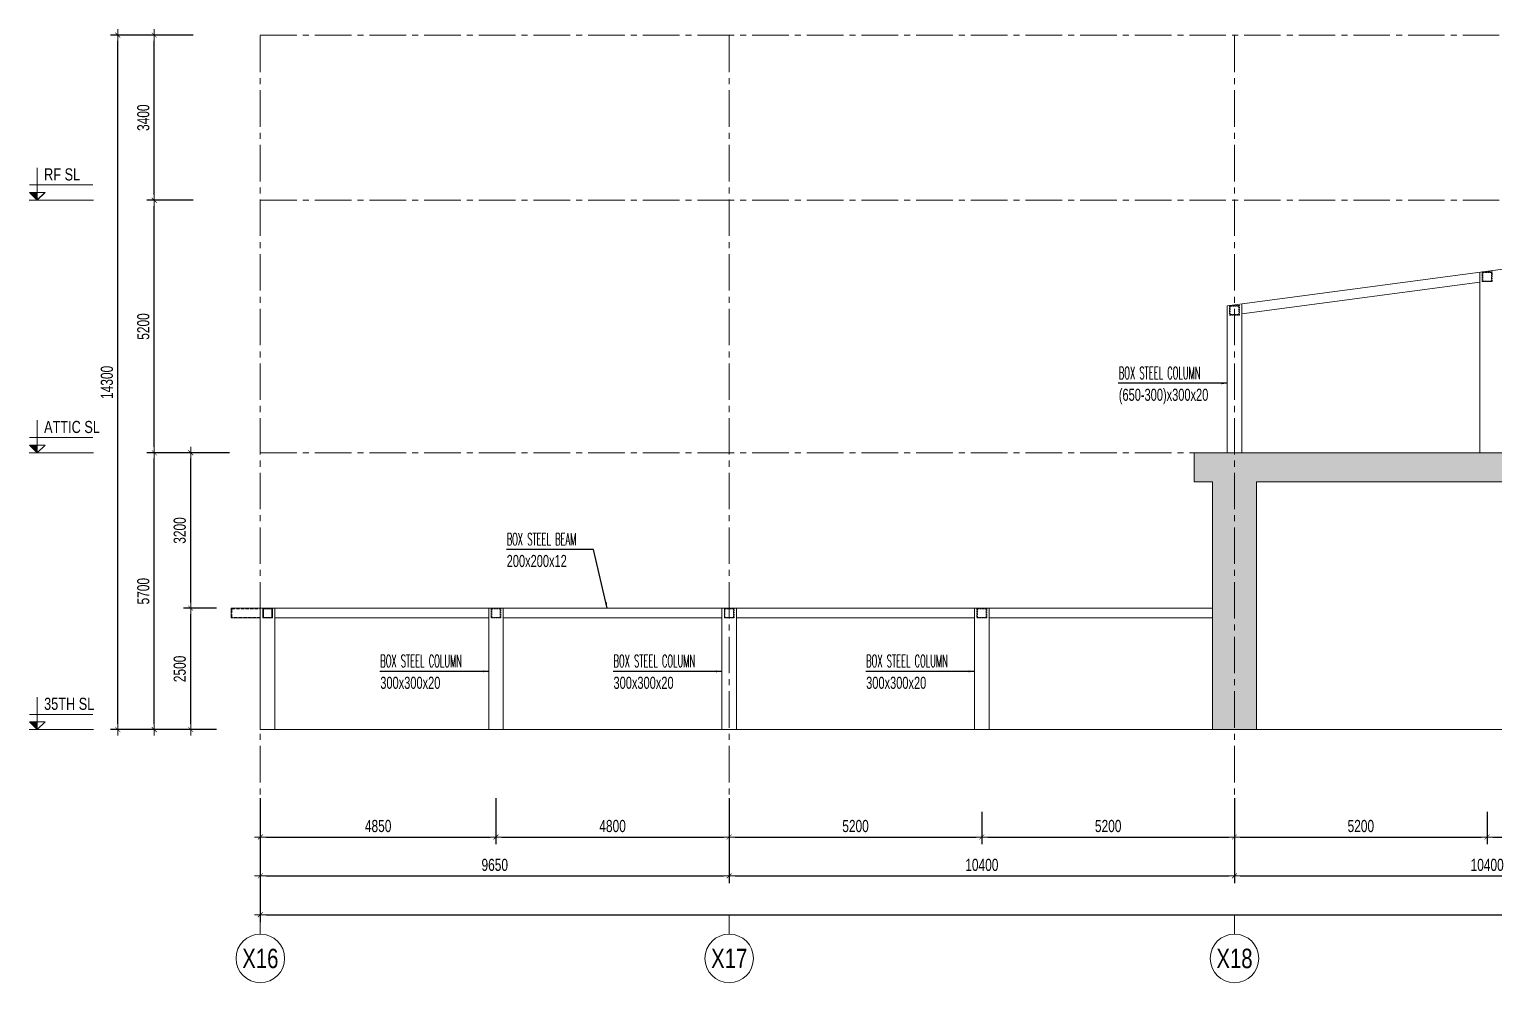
# Model space of a CAD drawing. Header units: millimetres. Extents: x 239606 to 395013, y -27979 to 24335.
# Drawn here: x 240574 to 270714, y -25423 to -5792 of the extents above; entities that cross this region are included whole.
import ezdxf
from ezdxf.enums import TextEntityAlignment as Align

# ---------------------------------------------------------------- set-up
doc = ezdxf.new("R2010")
doc.units = ezdxf.units.MM
doc.linetypes.add('CENTER2', pattern=[1.125, 0.75, -0.125, 0.125, -0.125])
doc.linetypes.add('HIDDEN2', pattern=[4.762499999999999, 3.175, -1.5875])
doc.layers.get('Defpoints').update_dxf_attribs({"color": 151, "lineweight": 9})
for name, color, linetype, lineweight in [('NDC_S_ANNO', 7, 'Continuous', 20), ('NDC_S_AXIS', 5, 'CENTER2', 13), ('NDC_S_CONTINUOUS', 3, 'Continuous', 20), ('NDC_S_DIM', 1, 'Continuous', 15), ('NDC_S_ENG TEXT', 2, 'Continuous', 20), ('NDC_S_HATCH MATERIAL', 8, 'Continuous', 13), ('NDC_S_HIDDEN', 8, 'HIDDEN2', 13), ('NDC_S_SLAB', 2, 'Continuous', 20), ('NDC_S_SYMBOL', 1, 'Continuous', 15), ('NDC_S_TEXT SYMBOL', 7, 'Continuous', 20), ('NDC_S_VN TEXT', 7, 'Continuous', 20)]:
    doc.layers.add(name, color=color, linetype=linetype, lineweight=lineweight)
doc.styles.add('NDC_ANNO', font='', dxfattribs={"width": 0.8})
doc.styles.add('NDC_DIM', font='', dxfattribs={"width": 0.75})
doc.styles.add('NDC_EN TXT', font='romans.shx', dxfattribs={"width": 0.8})
doc.styles.add('NDC_VIE TXT', font='arial.ttf', dxfattribs={"width": 0.8})
doc.styles.get('NDC_ANNO').set_extended_font_data('Dotum')
doc.styles.get('NDC_DIM').set_extended_font_data('Dotum')
doc.dimstyles.new('NDC_dim_100', dxfattribs={"dimscale": 100, "dimtxt": 2.5, "dimasz": 1.2, "dimexe": 1.5, "dimexo": 2.5, "dimgap": 1, "dimtad": 1, "dimdec": 0, "dimzin": 0, "dimdsep": 46, "dimtxsty": 'NDC_DIM', "dimblk": 'DIMMARK', "dimcen": 0.09, "dimdle": 1.2, "dimclrd": 1, "dimclre": 1, "dimclrt": 3, "dimadec": 0, "dimazin": 0, "dimtfac": 1, "dimtdec": 0, "dimtix": 1, "dimtofl": 0, "dimtmove": 0, "dimatfit": 3, "dimfxl": 8, "dimfxlon": 1, "dimtolj": 1, "dimtzin": 0, "dimarcsym": 0})

# ---------------------------------------------------------------- blocks, each defined once
blk = doc.blocks.new('DIMMARK')
at = {"layer": 'NDC_S_DIM', "color": 1}
blk.add_line((-1.5, 0), (1, 0), dxfattribs=at)
at = {"layer": 'NDC_S_DIM', "color": 2, "const_width": 0.1}
blk.add_lwpolyline([(-0.4242640687119285, -0.4242640687119285), (0.4242640687119285, 0.4242640687119285)], dxfattribs=at)
blk = doc.blocks.new('*D105')
at = {"layer": 'Defpoints', "color": 0, "ltscale": 200, "transparency": 16777216}
for p in [(245329.094818246, -20211.94053534912), (306229.0948182456, -20211.94053534912), (306229.0948182456, -24022.9224877383)]:
    blk.add_point(p, dxfattribs=at)
at = {"layer": 'NDC_S_DIM', "color": 1, "lineweight": -2, "ltscale": 200, "transparency": 16777216}
for p, q in [((245329.094818246, -23222.9224877383), (245329.094818246, -24172.9224877383)), ((306229.0948182456, -23222.9224877383), (306229.0948182456, -24172.9224877383)), ((245449.094818246, -24022.9224877383), (306109.0948182456, -24022.9224877383))]:
    blk.add_line(p, q, dxfattribs=at)
at = {"layer": 'NDC_S_DIM', "color": 1, "lineweight": -2, "ltscale": 200, "transparency": 16777216, "xscale": 120, "yscale": 120, "zscale": 120, "rotation": 180}
blk.add_blockref('DIMMARK', (245329.094818246, -24022.9224877383), dxfattribs=at)
at = {"layer": 'NDC_S_DIM', "color": 1, "lineweight": -2, "ltscale": 200, "transparency": 16777216, "xscale": 120, "yscale": 120, "zscale": 120}
blk.add_blockref('DIMMARK', (306229.0948182456, -24022.9224877383), dxfattribs=at)
at = {"layer": 'NDC_S_DIM', "color": 3, "ltscale": 200, "transparency": 16777216, "insert": (275779.0948182458, -23797.75288122541), "char_height": 250, "attachment_point": 5, "style": 'NDC_DIM'}
blk.add_mtext('\\A1;60900', dxfattribs=at)
blk = doc.blocks.new('*D106')
at = {"layer": 'Defpoints', "color": 0, "ltscale": 200, "transparency": 16777216}
for p in [(245329.094818246, -20211.94053534912), (254979.0948182461, -20211.94053534912), (254979.0948182461, -23222.9224877383)]:
    blk.add_point(p, dxfattribs=at)
at = {"layer": 'NDC_S_DIM', "color": 1, "lineweight": -2, "ltscale": 200, "transparency": 16777216}
for p, q in [((245329.094818246, -22422.9224877383), (245329.094818246, -23372.9224877383)), ((254979.0948182461, -22422.9224877383), (254979.0948182461, -23372.9224877383)), ((245449.094818246, -23222.9224877383), (254859.0948182461, -23222.9224877383))]:
    blk.add_line(p, q, dxfattribs=at)
at = {"layer": 'NDC_S_DIM', "color": 1, "lineweight": -2, "ltscale": 200, "transparency": 16777216, "xscale": 120, "yscale": 120, "zscale": 120, "rotation": 180}
blk.add_blockref('DIMMARK', (245329.094818246, -23222.9224877383), dxfattribs=at)
at = {"layer": 'NDC_S_DIM', "color": 1, "lineweight": -2, "ltscale": 200, "transparency": 16777216, "xscale": 120, "yscale": 120, "zscale": 120}
blk.add_blockref('DIMMARK', (254979.0948182461, -23222.9224877383), dxfattribs=at)
at = {"layer": 'NDC_S_DIM', "color": 3, "ltscale": 200, "transparency": 16777216, "insert": (250154.094818246, -22997.75288122541), "char_height": 250, "attachment_point": 5, "style": 'NDC_DIM'}
blk.add_mtext('\\A1;9650', dxfattribs=at)
blk = doc.blocks.new('*D107')
at = {"layer": 'Defpoints', "color": 0, "ltscale": 200, "transparency": 16777216}
for p in [(254979.0948182461, -20211.94053534912), (265379.0948182461, -20211.94053534912), (265379.0948182461, -23222.9224877383)]:
    blk.add_point(p, dxfattribs=at)
at = {"layer": 'NDC_S_DIM', "color": 1, "lineweight": -2, "ltscale": 200, "transparency": 16777216}
for p, q in [((254979.0948182461, -22422.9224877383), (254979.0948182461, -23372.9224877383)), ((265379.0948182461, -22422.9224877383), (265379.0948182461, -23372.9224877383)), ((255099.0948182461, -23222.9224877383), (265259.0948182461, -23222.9224877383))]:
    blk.add_line(p, q, dxfattribs=at)
at = {"layer": 'NDC_S_DIM', "color": 1, "lineweight": -2, "ltscale": 200, "transparency": 16777216, "xscale": 120, "yscale": 120, "zscale": 120, "rotation": 180}
blk.add_blockref('DIMMARK', (254979.0948182461, -23222.9224877383), dxfattribs=at)
at = {"layer": 'NDC_S_DIM', "color": 1, "lineweight": -2, "ltscale": 200, "transparency": 16777216, "xscale": 120, "yscale": 120, "zscale": 120}
blk.add_blockref('DIMMARK', (265379.0948182461, -23222.9224877383), dxfattribs=at)
at = {"layer": 'NDC_S_DIM', "color": 3, "ltscale": 200, "transparency": 16777216, "insert": (260179.0948182461, -22997.75288122541), "char_height": 250, "attachment_point": 5, "style": 'NDC_DIM'}
blk.add_mtext('\\A1;10400', dxfattribs=at)
blk = doc.blocks.new('*D108')
at = {"layer": 'Defpoints', "color": 0, "ltscale": 200, "transparency": 16777216}
for p in [(265379.0948182461, -20211.94053534912), (275779.0948182461, -20211.94053534912), (275779.0948182461, -23222.9224877383)]:
    blk.add_point(p, dxfattribs=at)
at = {"layer": 'NDC_S_DIM', "color": 1, "lineweight": -2, "ltscale": 200, "transparency": 16777216}
for p, q in [((265379.0948182461, -22422.9224877383), (265379.0948182461, -23372.9224877383)), ((275779.0948182461, -22422.9224877383), (275779.0948182461, -23372.9224877383)), ((265499.0948182461, -23222.9224877383), (275659.0948182461, -23222.9224877383))]:
    blk.add_line(p, q, dxfattribs=at)
at = {"layer": 'NDC_S_DIM', "color": 1, "lineweight": -2, "ltscale": 200, "transparency": 16777216, "xscale": 120, "yscale": 120, "zscale": 120, "rotation": 180}
blk.add_blockref('DIMMARK', (265379.0948182461, -23222.9224877383), dxfattribs=at)
at = {"layer": 'NDC_S_DIM', "color": 1, "lineweight": -2, "ltscale": 200, "transparency": 16777216, "xscale": 120, "yscale": 120, "zscale": 120}
blk.add_blockref('DIMMARK', (275779.0948182461, -23222.9224877383), dxfattribs=at)
at = {"layer": 'NDC_S_DIM', "color": 3, "ltscale": 200, "transparency": 16777216, "insert": (270579.0948182461, -22997.75288122541), "char_height": 250, "attachment_point": 5, "style": 'NDC_DIM'}
blk.add_mtext('\\A1;10400', dxfattribs=at)
blk = doc.blocks.new('*U7')
at = {"layer": 'NDC_S_SYMBOL'}
blk.add_line((3.061616997868383e-16, 5), (4.286263797015736e-16, 9), dxfattribs=at)
blk.add_circle((0, 0), 5, dxfattribs=at)
at = {"layer": 'NDC_S_TEXT SYMBOL', "color": 7, "style": 'NDC_ANNO', "width": 0.8}
blk.add_attdef('GRID', text='', height=4, dxfattribs=at).set_placement((0, 0), align=Align.MIDDLE)
blk = doc.blocks.new('*D131')
at = {"layer": 'Defpoints', "color": 0, "ltscale": 100, "transparency": 16777216}
for p in [(243146.4996898106, -14511.94053534913), (244319.7308021813, -14511.94053534913), (244319.7308021813, -20211.94053534913)]:
    blk.add_point(p, dxfattribs=at)
at = {"layer": 'NDC_S_DIM', "color": 1, "lineweight": -2, "ltscale": 100, "transparency": 16777216}
for p, q in [((243946.4996898106, -14511.94053534913), (242996.4996898106, -14511.94053534913)), ((243146.4996898106, -20091.94053534913), (243146.4996898106, -14631.94053534913)), ((243946.4996898106, -20211.94053534913), (242996.4996898106, -20211.94053534913))]:
    blk.add_line(p, q, dxfattribs=at)
at = {"layer": 'NDC_S_DIM', "color": 1, "lineweight": -2, "ltscale": 100, "transparency": 16777216, "xscale": 120, "yscale": 120, "zscale": 120}
for p, rotation in [((243146.4996898106, -14511.94053534913), 90), ((243146.4996898106, -20211.94053534913), 270)]:
    blk.add_blockref('DIMMARK', p, dxfattribs=dict(at, rotation=rotation))
at = {"layer": 'NDC_S_DIM', "color": 3, "ltscale": 100, "transparency": 16777216, "insert": (242921.3300832977, -17361.94053534919), "char_height": 250, "attachment_point": 5, "rotation": 90, "style": 'NDC_DIM'}
blk.add_mtext('\\A1;5700', dxfattribs=at)
blk = doc.blocks.new('*D132')
at = {"layer": 'Defpoints', "color": 0, "ltscale": 100, "transparency": 16777216}
for p in [(243146.4996898106, -9311.940535349124), (244319.7308021813, -9311.940535349124), (244319.7308021813, -14511.94053534913)]:
    blk.add_point(p, dxfattribs=at)
at = {"layer": 'NDC_S_DIM', "color": 1, "lineweight": -2, "ltscale": 100, "transparency": 16777216}
for p, q in [((243946.4996898106, -9311.940535349124), (242996.4996898106, -9311.940535349124)), ((243146.4996898106, -14391.94053534913), (243146.4996898106, -9431.940535349124)), ((243946.4996898106, -14511.94053534913), (242996.4996898106, -14511.94053534913))]:
    blk.add_line(p, q, dxfattribs=at)
at = {"layer": 'NDC_S_DIM', "color": 1, "lineweight": -2, "ltscale": 100, "transparency": 16777216, "xscale": 120, "yscale": 120, "zscale": 120}
for p, rotation in [((243146.4996898106, -9311.940535349124), 90), ((243146.4996898106, -14511.94053534913), 270)]:
    blk.add_blockref('DIMMARK', p, dxfattribs=dict(at, rotation=rotation))
at = {"layer": 'NDC_S_DIM', "color": 3, "ltscale": 100, "transparency": 16777216, "insert": (242921.3300832977, -11911.94053534919), "char_height": 250, "attachment_point": 5, "rotation": 90, "style": 'NDC_DIM'}
blk.add_mtext('\\A1;5200', dxfattribs=at)
blk = doc.blocks.new('*D133')
at = {"layer": 'Defpoints', "color": 0, "ltscale": 100, "transparency": 16777216}
for p in [(243146.4996898106, -5911.940535349123), (244319.7308021813, -5911.940535349122), (244319.7308021813, -9311.940535349124)]:
    blk.add_point(p, dxfattribs=at)
at = {"layer": 'NDC_S_DIM', "color": 1, "lineweight": -2, "ltscale": 100, "transparency": 16777216}
for p, q in [((243946.4996898106, -5911.940535349122), (242996.4996898106, -5911.940535349123)), ((243146.4996898106, -9191.940535349124), (243146.4996898106, -6031.940535349123)), ((243946.4996898106, -9311.940535349124), (242996.4996898106, -9311.940535349124))]:
    blk.add_line(p, q, dxfattribs=at)
at = {"layer": 'NDC_S_DIM', "color": 1, "lineweight": -2, "ltscale": 100, "transparency": 16777216, "xscale": 120, "yscale": 120, "zscale": 120}
for p, rotation in [((243146.4996898106, -5911.940535349123), 90), ((243146.4996898106, -9311.940535349124), 270)]:
    blk.add_blockref('DIMMARK', p, dxfattribs=dict(at, rotation=rotation))
at = {"layer": 'NDC_S_DIM', "color": 3, "ltscale": 100, "transparency": 16777216, "insert": (242921.3300832977, -7611.940535349191), "char_height": 250, "attachment_point": 5, "rotation": 90, "style": 'NDC_DIM'}
blk.add_mtext('\\A1;3400', dxfattribs=at)
blk = doc.blocks.new('*D134')
at = {"layer": 'Defpoints', "color": 0, "ltscale": 100, "transparency": 16777216}
for p in [(242396.4996898106, -5911.940535349123), (244319.7308021813, -5911.940535349122), (244319.7308021813, -20211.94053534913)]:
    blk.add_point(p, dxfattribs=at)
at = {"layer": 'NDC_S_DIM', "color": 1, "lineweight": -2, "ltscale": 100, "transparency": 16777216}
for p, q in [((243196.4996898106, -5911.940535349123), (242246.4996898106, -5911.940535349123)), ((242396.4996898106, -20091.94053534913), (242396.4996898106, -6031.940535349123)), ((243196.4996898106, -20211.94053534913), (242246.4996898106, -20211.94053534913))]:
    blk.add_line(p, q, dxfattribs=at)
at = {"layer": 'NDC_S_DIM', "color": 1, "lineweight": -2, "ltscale": 100, "transparency": 16777216, "xscale": 120, "yscale": 120, "zscale": 120}
for p, rotation in [((242396.4996898106, -5911.940535349123), 90), ((242396.4996898106, -20211.94053534913), 270)]:
    blk.add_blockref('DIMMARK', p, dxfattribs=dict(at, rotation=rotation))
at = {"layer": 'NDC_S_DIM', "color": 3, "ltscale": 100, "transparency": 16777216, "insert": (242171.3300832977, -13061.94053534919), "char_height": 250, "attachment_point": 5, "rotation": 90, "style": 'NDC_DIM'}
blk.add_mtext('\\A1;14300', dxfattribs=at)
blk = doc.blocks.new('kata_block_CT')
at = {"layer": 'NDC_S_ANNO'}
blk.add_hatch(color=3, dxfattribs=at).paths.add_polyline_path([(0, 1.596954857557648), (-1.612010908633238, 1.596954857557648), (0, 0)])
at = {"layer": 'NDC_S_ANNO', "ltscale": 50}
h = blk.add_hatch(dxfattribs=at)
h.set_pattern_fill('ANSI31', color=256, scale=1.406250541793835, style=0)
h.set_pattern_definition([(45.00000000000001, (0, 5.456968210637569e-12), (-3.157122508925224, 3.157122508925225), [])])
h.paths.add_polyline_path([(0, 1.596954857557648), (0, 0), (1.612010908924276, 1.596954857557648)])
for p, q in [((-1.592704896858777, 3.140833880479477), (11.46947077315417, 3.140833880479477)), ((11.56125648126181, 5.456968210637569e-12), (-1.63869572513795, 5.456968210637569e-12))]:
    blk.add_line(p, q, dxfattribs=at)
for points in [[(0, 6.69495074864426), (0, 0)], [(0, 0), (-1.612010908924276, 1.596954857557648), (0, 1.596954857557648)], [(0, 0), (1.612010908924276, 1.596954857557648), (0, 1.596954857557648)]]:
    blk.add_lwpolyline(points, dxfattribs=at)
at = {"layer": 'NDC_S_ANNO', "color": 8, "ltscale": 50}
blk.add_lwpolyline([(0, 0), (-1.612010908633238, 1.596954857557648), (0, 1.596954857557648)], dxfattribs=at)
at = {"layer": 'NDC_S_TEXT SYMBOL', "color": 3, "style": 'NDC_ANNO', "width": 0.8}
blk.add_attdef('CT', (1.409564409346785, 4.068271311703938), '', height=2.5, dxfattribs=at)
blk = doc.blocks.new('*D112')
at = {"layer": 'Defpoints', "color": 0, "ltscale": 100, "transparency": 16777216}
for p in [(265379.0948182461, -21656.29739858861), (270579.0948182461, -21656.29739858861), (270579.0948182461, -22422.9224877383)]:
    blk.add_point(p, dxfattribs=at)
at = {"layer": 'NDC_S_DIM', "color": 1, "lineweight": -2, "ltscale": 100, "transparency": 16777216}
for p, q in [((265379.0948182461, -21906.29739858861), (265379.0948182461, -22572.9224877383)), ((270579.0948182461, -21906.29739858861), (270579.0948182461, -22572.9224877383)), ((265499.0948182461, -22422.9224877383), (270459.0948182461, -22422.9224877383))]:
    blk.add_line(p, q, dxfattribs=at)
at = {"layer": 'NDC_S_DIM', "color": 1, "lineweight": -2, "ltscale": 100, "transparency": 16777216, "xscale": 120, "yscale": 120, "zscale": 120, "rotation": 180}
blk.add_blockref('DIMMARK', (265379.0948182461, -22422.9224877383), dxfattribs=at)
at = {"layer": 'NDC_S_DIM', "color": 1, "lineweight": -2, "ltscale": 100, "transparency": 16777216, "xscale": 120, "yscale": 120, "zscale": 120}
blk.add_blockref('DIMMARK', (270579.0948182461, -22422.9224877383), dxfattribs=at)
at = {"layer": 'NDC_S_DIM', "color": 3, "ltscale": 100, "transparency": 16777216, "insert": (267979.0948182461, -22197.75288122541), "char_height": 250, "attachment_point": 5, "style": 'NDC_DIM'}
blk.add_mtext('\\A1;5200', dxfattribs=at)
blk = doc.blocks.new('*D113')
at = {"layer": 'Defpoints', "color": 0, "ltscale": 100, "transparency": 16777216}
for p in [(275779.0948182461, -21162.54003279996), (270579.0948182461, -21656.29739858861), (275779.0948182461, -22422.9224877383)]:
    blk.add_point(p, dxfattribs=at)
at = {"layer": 'NDC_S_DIM', "color": 1, "lineweight": -2, "ltscale": 100, "transparency": 16777216}
for p, q in [((275779.0948182461, -21622.9224877383), (275779.0948182461, -22572.9224877383)), ((270579.0948182461, -21906.29739858861), (270579.0948182461, -22572.9224877383)), ((270699.0948182461, -22422.9224877383), (275659.0948182461, -22422.9224877383))]:
    blk.add_line(p, q, dxfattribs=at)
at = {"layer": 'NDC_S_DIM', "color": 1, "lineweight": -2, "ltscale": 100, "transparency": 16777216, "xscale": 120, "yscale": 120, "zscale": 120, "rotation": 180}
blk.add_blockref('DIMMARK', (270579.0948182461, -22422.9224877383), dxfattribs=at)
at = {"layer": 'NDC_S_DIM', "color": 1, "lineweight": -2, "ltscale": 100, "transparency": 16777216, "xscale": 120, "yscale": 120, "zscale": 120}
blk.add_blockref('DIMMARK', (275779.0948182461, -22422.9224877383), dxfattribs=at)
at = {"layer": 'NDC_S_DIM', "color": 3, "ltscale": 100, "transparency": 16777216, "insert": (273179.0948182461, -22197.75288122541), "char_height": 250, "attachment_point": 5, "style": 'NDC_DIM'}
blk.add_mtext('\\A1;5200', dxfattribs=at)
blk = doc.blocks.new('*D120')
at = {"layer": 'Defpoints', "color": 0, "ltscale": 100, "transparency": 16777216}
for p in [(245329.0948182466, -21162.54003279997), (250179.0948182463, -21162.54003279997), (250179.0948182463, -22422.92248773831)]:
    blk.add_point(p, dxfattribs=at)
at = {"layer": 'NDC_S_DIM', "color": 1, "lineweight": -2, "ltscale": 100, "transparency": 16777216}
for p, q in [((245329.0948182466, -21622.92248773831), (245329.0948182466, -22572.92248773831)), ((250179.0948182463, -21622.92248773831), (250179.0948182463, -22572.92248773831)), ((245449.0948182466, -22422.92248773831), (250059.0948182463, -22422.92248773831))]:
    blk.add_line(p, q, dxfattribs=at)
at = {"layer": 'NDC_S_DIM', "color": 1, "lineweight": -2, "ltscale": 100, "transparency": 16777216, "xscale": 120, "yscale": 120, "zscale": 120, "rotation": 180}
blk.add_blockref('DIMMARK', (245329.0948182466, -22422.92248773831), dxfattribs=at)
at = {"layer": 'NDC_S_DIM', "color": 1, "lineweight": -2, "ltscale": 100, "transparency": 16777216, "xscale": 120, "yscale": 120, "zscale": 120}
blk.add_blockref('DIMMARK', (250179.0948182463, -22422.92248773831), dxfattribs=at)
at = {"layer": 'NDC_S_DIM', "color": 3, "ltscale": 100, "transparency": 16777216, "insert": (247754.0948182464, -22197.75288122542), "char_height": 250, "attachment_point": 5, "style": 'NDC_DIM'}
blk.add_mtext('\\A1;4850', dxfattribs=at)
blk = doc.blocks.new('*D121')
at = {"layer": 'Defpoints', "color": 0, "ltscale": 100, "transparency": 16777216}
for p in [(250179.0948182463, -21162.54003279997), (254979.0948182461, -21162.54003279997), (254979.0948182461, -22422.92248773831)]:
    blk.add_point(p, dxfattribs=at)
at = {"layer": 'NDC_S_DIM', "color": 1, "lineweight": -2, "ltscale": 100, "transparency": 16777216}
for p, q in [((250179.0948182463, -21622.92248773831), (250179.0948182463, -22572.92248773831)), ((254979.0948182461, -21622.92248773831), (254979.0948182461, -22572.92248773831)), ((250299.0948182463, -22422.92248773831), (254859.0948182461, -22422.92248773831))]:
    blk.add_line(p, q, dxfattribs=at)
at = {"layer": 'NDC_S_DIM', "color": 1, "lineweight": -2, "ltscale": 100, "transparency": 16777216, "xscale": 120, "yscale": 120, "zscale": 120, "rotation": 180}
blk.add_blockref('DIMMARK', (250179.0948182463, -22422.92248773831), dxfattribs=at)
at = {"layer": 'NDC_S_DIM', "color": 1, "lineweight": -2, "ltscale": 100, "transparency": 16777216, "xscale": 120, "yscale": 120, "zscale": 120}
blk.add_blockref('DIMMARK', (254979.0948182461, -22422.92248773831), dxfattribs=at)
at = {"layer": 'NDC_S_DIM', "color": 3, "ltscale": 100, "transparency": 16777216, "insert": (252579.0948182462, -22197.75288122542), "char_height": 250, "attachment_point": 5, "style": 'NDC_DIM'}
blk.add_mtext('\\A1;4800', dxfattribs=at)
blk = doc.blocks.new('*D122')
at = {"layer": 'Defpoints', "color": 0, "ltscale": 100, "transparency": 16777216}
for p in [(254979.0948182461, -21656.29739858861), (260179.0948182461, -21656.29739858861), (260179.0948182461, -22422.9224877383)]:
    blk.add_point(p, dxfattribs=at)
at = {"layer": 'NDC_S_DIM', "color": 1, "lineweight": -2, "ltscale": 100, "transparency": 16777216}
for p, q in [((254979.0948182461, -21906.29739858861), (254979.0948182461, -22572.9224877383)), ((260179.0948182461, -21906.29739858861), (260179.0948182461, -22572.9224877383)), ((255099.0948182461, -22422.9224877383), (260059.0948182461, -22422.9224877383))]:
    blk.add_line(p, q, dxfattribs=at)
at = {"layer": 'NDC_S_DIM', "color": 1, "lineweight": -2, "ltscale": 100, "transparency": 16777216, "xscale": 120, "yscale": 120, "zscale": 120, "rotation": 180}
blk.add_blockref('DIMMARK', (254979.0948182461, -22422.9224877383), dxfattribs=at)
at = {"layer": 'NDC_S_DIM', "color": 1, "lineweight": -2, "ltscale": 100, "transparency": 16777216, "xscale": 120, "yscale": 120, "zscale": 120}
blk.add_blockref('DIMMARK', (260179.0948182461, -22422.9224877383), dxfattribs=at)
at = {"layer": 'NDC_S_DIM', "color": 3, "ltscale": 100, "transparency": 16777216, "insert": (257579.0948182461, -22197.75288122541), "char_height": 250, "attachment_point": 5, "style": 'NDC_DIM'}
blk.add_mtext('\\A1;5200', dxfattribs=at)
blk = doc.blocks.new('*D123')
at = {"layer": 'Defpoints', "color": 0, "ltscale": 100, "transparency": 16777216}
for p in [(265379.0948182461, -21162.54003279996), (260179.0948182461, -21656.29739858861), (265379.0948182461, -22422.9224877383)]:
    blk.add_point(p, dxfattribs=at)
at = {"layer": 'NDC_S_DIM', "color": 1, "lineweight": -2, "ltscale": 100, "transparency": 16777216}
for p, q in [((265379.0948182461, -21622.9224877383), (265379.0948182461, -22572.9224877383)), ((260179.0948182461, -21906.29739858861), (260179.0948182461, -22572.9224877383)), ((260299.0948182461, -22422.9224877383), (265259.0948182461, -22422.9224877383))]:
    blk.add_line(p, q, dxfattribs=at)
at = {"layer": 'NDC_S_DIM', "color": 1, "lineweight": -2, "ltscale": 100, "transparency": 16777216, "xscale": 120, "yscale": 120, "zscale": 120, "rotation": 180}
blk.add_blockref('DIMMARK', (260179.0948182461, -22422.9224877383), dxfattribs=at)
at = {"layer": 'NDC_S_DIM', "color": 1, "lineweight": -2, "ltscale": 100, "transparency": 16777216, "xscale": 120, "yscale": 120, "zscale": 120}
blk.add_blockref('DIMMARK', (265379.0948182461, -22422.9224877383), dxfattribs=at)
at = {"layer": 'NDC_S_DIM', "color": 3, "ltscale": 100, "transparency": 16777216, "insert": (262779.0948182461, -22197.75288122541), "char_height": 250, "attachment_point": 5, "style": 'NDC_DIM'}
blk.add_mtext('\\A1;5200', dxfattribs=at)
blk = doc.blocks.new('*D124')
at = {"layer": 'Defpoints', "color": 0, "ltscale": 100, "transparency": 16777216}
for p in [(243896.499689811, -17711.94053534912), (244675.2737024167, -17711.94053534912), (244675.2737024167, -20211.94053534913)]:
    blk.add_point(p, dxfattribs=at)
at = {"layer": 'NDC_S_DIM', "color": 1, "lineweight": -2, "ltscale": 100, "transparency": 16777216}
for p, q in [((244425.2737024167, -17711.94053534912), (243746.499689811, -17711.94053534912)), ((243896.499689811, -20091.94053534913), (243896.499689811, -17831.94053534912)), ((244425.2737024167, -20211.94053534913), (243746.499689811, -20211.94053534913))]:
    blk.add_line(p, q, dxfattribs=at)
at = {"layer": 'NDC_S_DIM', "color": 1, "lineweight": -2, "ltscale": 100, "transparency": 16777216, "xscale": 120, "yscale": 120, "zscale": 120}
for p, rotation in [((243896.499689811, -17711.94053534912), 90), ((243896.499689811, -20211.94053534913), 270)]:
    blk.add_blockref('DIMMARK', p, dxfattribs=dict(at, rotation=rotation))
at = {"layer": 'NDC_S_DIM', "color": 3, "ltscale": 100, "transparency": 16777216, "insert": (243671.3300832981, -18961.94053534919), "char_height": 250, "attachment_point": 5, "rotation": 90, "style": 'NDC_DIM'}
blk.add_mtext('\\A1;2500', dxfattribs=at)
blk = doc.blocks.new('*D136')
at = {"layer": 'Defpoints', "color": 0, "ltscale": 100, "transparency": 16777216}
for p in [(243896.4996898113, -14511.94053534913), (245329.0948182461, -14511.94053534913), (244675.2737024167, -17711.94053534912)]:
    blk.add_point(p, dxfattribs=at)
at = {"layer": 'NDC_S_DIM', "color": 1, "lineweight": -2, "ltscale": 100, "transparency": 16777216}
for p, q in [((244696.4996898113, -14511.94053534913), (243746.4996898113, -14511.94053534913)), ((243896.4996898113, -17591.94053534912), (243896.4996898113, -14631.94053534913)), ((244425.2737024167, -17711.94053534912), (243746.4996898113, -17711.94053534912))]:
    blk.add_line(p, q, dxfattribs=at)
at = {"layer": 'NDC_S_DIM', "color": 1, "lineweight": -2, "ltscale": 100, "transparency": 16777216, "xscale": 120, "yscale": 120, "zscale": 120}
for p, rotation in [((243896.4996898113, -14511.94053534913), 90), ((243896.4996898113, -17711.94053534912), 270)]:
    blk.add_blockref('DIMMARK', p, dxfattribs=dict(at, rotation=rotation))
at = {"layer": 'NDC_S_DIM', "color": 3, "ltscale": 100, "transparency": 16777216, "insert": (243671.3300832984, -16111.94053534919), "char_height": 250, "attachment_point": 5, "rotation": 90, "style": 'NDC_DIM'}
blk.add_mtext('\\A1;3200', dxfattribs=at)

msp = doc.modelspace()

# ---------------------------------------------------------------- hatches: boundary and pattern name
at = {"layer": 'NDC_S_HATCH MATERIAL', "ltscale": 100}
h = msp.add_hatch(dxfattribs=at)
h.set_pattern_fill('BT-01', color=256, scale=50, pattern_type=2)
h.set_pattern_definition([(49.99999999999999, (279091.1916012042, 16411.07484585583), (358.6300913003767, -31.37606749129755), [37.5, -412.5]), (355, (279091.1916012042, 16411.07484585583), (-69.3756668065, 376.0960668500059), [30, -330]), (100.4514, (279121.0774412042, 16408.46017585583), (289.2546908570108, 344.7197710304768), [31.870095, -350.571056]), (46.18420000000002, (279091.1916012042, 16511.07484585583), (533.6205243128222, -82.75950716450905), [56.24999999999997, -618.7499999999995]), (96.6356, (279135.6599737041, 16504.17819235583), (467.3313527743517, 487.0589354502209), [47.805144, -525.8565]), (351.1842, (279091.1916012042, 16511.07484585583), (467.3309725668136, 487.0593004626623), [45, -495]), (21, (279141.1916012042, 16486.07484585583), (298.4535260592309, -201.3094453326694), [37.5, -412.5]), (326.0000000000001, (279141.1916012042, 16486.07484585583), (121.6576659607909, 362.5750225234265), [30, -330]), (71.4514, (279166.0627177042, 16469.29904285584), (420.111314290745, 161.2652483549762), [31.870095, -350.571056]), (37.50000000000001, (279091.1916012042, 16411.07484585583), (6.079927658645334, 166.4469269156558), [0, -326, 0, -335, 0, -331.25]), (7.499999999999999, (279091.1916012042, 16411.07484585583), (131.5347687210743, 197.2058559411801), [0, -191, 0, -318.5, 0, -126.25]), (327.5, (278979.6916012042, 16411.07484585583), (266.9112180862045, -11.27743586718988), [0, -125, 0, -390, 0, -517.5]), (317.5, (278929.6916012042, 16411.07484585583), (291.5930846711931, 50.05249116615887), [0, -162.5, 0, -259, 0, -367.5]), (45, (279091.1916012042, 16411.07484585583), (-150.2601910021413, 150.2601910021414), []), (45, (279091.1916012042, 16472.32484585583), (-150.2601910021413, 150.2601910021414), [])])
h.paths.add_polyline_path([(306809.0948182455, -14511.94053534912), (264549.0948182461, -14511.94053534912), (264549.0948182461, -15111.94053534912), (264929.0948182461, -15111.94053534912), (264929.0948182461, -20211.94053534912), (265829.0948182461, -20211.94053534912), (265829.0948182461, -15111.94053534912), (275329.0948182461, -15111.94053534912), (275329.0948182461, -20211.94053534912), (276229.0948182461, -20211.94053534913), (276229.0948182461, -15111.94053534912), (285729.094818247, -15111.94053534912), (285729.094818247, -20211.94053534913), (286629.094818247, -20211.94053534913), (286629.094818247, -15111.94053534912), (296129.0948182461, -15111.94053534912), (296129.0948182461, -20211.94053534913), (297029.0948182461, -20211.94053534913), (297029.0948182461, -15111.94053534912), (305779.0948182455, -15111.94053534912), (305779.0948182455, -20211.94053534913), (306679.0948182455, -20211.94053534913), (306679.0948182455, -15111.94053534912), (306809.0948182455, -15111.94053534912)])

# ---------------------------------------------------------------- linework, layer by layer
at = {"layer": 'NDC_S_AXIS', "ltscale": 1000}
for p, q in [((245329.094818246, -22422.9224877383), (245329.094818246, -5911.940535349124)), ((245329.094818246, -5911.94053534912), (306229.0948182455, -5911.94053534912)), ((254979.0948182461, -22422.9224877383), (254979.0948182461, -5911.940535349124)), ((265379.0948182461, -22422.9224877383), (265379.0948182461, -5911.940535349124)), ((245329.094818246, -9311.94053534912), (306229.0948182455, -9311.94053534912)), ((245329.094818246, -14511.94053534912), (306229.0948182455, -14511.94053534912))]:
    msp.add_line(p, q, dxfattribs=at)
at = {"layer": 'NDC_S_CONTINUOUS', "ltscale": 100}
for p, q in [((270429.0948182461, -14511.94053534912), (270429.0948182461, -10794.3328640593)), ((265529.0948182461, -14511.94053534912), (265529.0948182461, -11446.20540901214)), ((265229.0948182461, -14511.94053534912), (265229.0948182461, -11486.11597298884)), ((265229.0948182461, -14511.94053534912), (265229.0948182461, -14413.40029173751)), ((264929.0948182461, -15111.94053534912), (264929.0948182461, -20211.94053534912)), ((265829.0948182461, -15111.94053534912), (265829.0948182461, -20211.94053534912)), ((245329.094818246, -20211.94053534913), (245329.094818246, -17711.94053534911)), ((245629.094818246, -20211.94053534912), (245629.094818246, -17711.94053534911)), ((250029.0948182463, -20211.94053534913), (250029.0948182463, -17711.94053534911)), ((250329.0948182463, -20211.94053534912), (250329.0948182463, -17711.94053534911)), ((254829.0948182461, -20211.94053534913), (254829.0948182461, -17711.94053534912)), ((255129.0948182461, -20211.94053534912), (255129.094818246, -17711.94053534912)), ((260029.0948182461, -20211.94053534913), (260029.0948182461, -17711.94053534912, 1.018274575793955e-09)), ((260329.0948182461, -20211.94053534912), (260329.0948182459, -17711.94053534912)), ((245329.094818246, -20211.94053534913), (306679.0948182455, -20211.94053534913))]:
    msp.add_line(p, q, dxfattribs=at)
at = {"layer": 'NDC_S_CONTINUOUS', "ltscale": 100, "elevation": -1.410320197076039e-09}
msp.add_lwpolyline([(305929.0948182456, -6111.59019846989), (305628.3668830763, -6111.59019846989), (265229.0948182461, -11486.11597298884)], dxfattribs=at)
at = {"layer": 'NDC_S_CONTINUOUS', "ltscale": 100}
for points in [[(264929.0948182461, -15111.94053534912), (264549.0948182461, -15111.94053534912), (264549.0948182461, -14511.94053534912), (306809.0948182455, -14511.94053534912), (306809.0948182455, -15111.94053534912), (306679.0948182455, -15111.94053534912)], [(275329.0948182461, -15111.94053534912), (265829.0948182461, -15111.94053534912)]]:
    msp.add_lwpolyline(points, dxfattribs=at)
at = {"layer": 'NDC_S_HATCH MATERIAL', "ltscale": 1000}
msp.add_lwpolyline([(245329.094818246, -17911.94053534911), (244729.094818246, -17911.94053534911), (244729.094818246, -17711.94053534911), (245329.094818246, -17711.94053534911)], close=True, dxfattribs=at)
at = {"layer": 'NDC_S_HIDDEN', "ltscale": 10}
for points, elevation in [([(270479.0948182461, -10987.68110339652), (270679.0948182461, -10987.68110339652), (270679.0948182461, -10787.68110339652), (270479.0948182461, -10787.68110339652)], -1.410320197076039e-09), ([(270491.0948182461, -10975.68110339652), (270667.0948182461, -10975.68110339652), (270667.0948182461, -10799.68110339652), (270491.0948182461, -10799.68110339652)], -1.410320197076039e-09), ([(265279.0948182461, -11679.46421232606), (265479.0948182461, -11679.46421232606), (265479.0948182461, -11479.46421232606), (265279.0948182461, -11479.46421232606)], -1.410320197076039e-09), ([(265291.0948182461, -11667.46421232606), (265467.0948182461, -11667.46421232606), (265467.0948182461, -11491.46421232606), (265291.0948182461, -11491.46421232606)], -1.410320197076039e-09), ([(250079.0948182461, -17911.94053534912), (250279.0948182461, -17911.94053534912), (250279.0948182461, -17711.94053534912), (250079.0948182461, -17711.94053534912)], -8.038969797918338e-10), ([(250091.0948182461, -17899.94053534912), (250267.0948182461, -17899.94053534912), (250267.0948182461, -17723.94053534912), (250091.0948182461, -17723.94053534912)], -8.038969797918338e-10), ([(254879.0948182459, -17911.94053534905), (255079.0948182459, -17911.94053534905), (255079.0948182459, -17711.94053534905), (254879.0948182459, -17711.94053534905)], -8.038969797918172e-10), ([(254891.0948182459, -17899.94053534905), (255067.0948182459, -17899.94053534905), (255067.0948182459, -17723.94053534905), (254891.0948182459, -17723.94053534905)], -8.038969797918172e-10)]:
    msp.add_lwpolyline(points, close=True, dxfattribs=dict(at, elevation=elevation))
at = {"layer": 'NDC_S_HIDDEN', "ltscale": 20}
msp.add_lwpolyline([(245329.094818246, -17899.94053534911), (244741.094818246, -17899.94053534911), (244741.094818246, -17723.94053534911), (245329.094818246, -17723.94053534911)], close=True, dxfattribs=at)
at = {"layer": 'NDC_S_HIDDEN', "ltscale": 10}
for points in [[(260079.0948182459, -17911.94053534912), (260279.0948182459, -17911.94053534912), (260279.0948182459, -17711.94053534912), (260079.0948182459, -17711.94053534912)], [(260091.0948182459, -17899.94053534912), (260267.0948182459, -17899.94053534912), (260267.0948182459, -17723.94053534912), (260091.0948182459, -17723.94053534912)]]:
    msp.add_lwpolyline(points, close=True, dxfattribs=at)
at = {"layer": 'NDC_S_SLAB', "ltscale": 1000}
for p, q in [((245329.094818246, -17711.94053534911), (264929.0948182461, -17711.94053534912)), ((245629.094818246, -17911.94053534912), (250029.0948182463, -17911.94053534912)), ((250329.0948182463, -17911.94053534912), (254829.094818246, -17911.94053534913)), ((255129.0948182461, -17911.94053534913), (260029.094818246, -17911.94053534913)), ((260329.094818246, -17911.94053534913), (264929.0948182461, -17911.94053534913))]:
    msp.add_line(p, q, dxfattribs=at)
at = {"layer": 'NDC_S_SLAB', "ltscale": 1000, "elevation": -1.410320197076039e-09}
msp.add_lwpolyline([(270429.0948182461, -10996.09493858928), (265529.0948182461, -11647.96748354212)], dxfattribs=at)
at = {"layer": 'NDC_S_SLAB', "ltscale": 1000}
for points in [[(245379.094818246, -17911.94053534911), (245579.094818246, -17911.94053534911), (245579.094818246, -17711.94053534911), (245379.094818246, -17711.94053534911)], [(245391.094818246, -17899.94053534911), (245567.094818246, -17899.94053534911), (245567.094818246, -17723.94053534911), (245391.094818246, -17723.94053534911)]]:
    msp.add_lwpolyline(points, close=True, dxfattribs=at)

# ---------------------------------------------------------------- block references
at = {"layer": 'NDC_S_AXIS', "xscale": 100, "yscale": 100, "zscale": 100}
for p, values in [((245329.094818246, -24922.9224877383), {'GRID': 'X16'}), ((254979.0948182461, -24922.9224877383), {'GRID': 'X17'}), ((265379.0948182461, -24922.9224877383), {'GRID': 'X18'})]:
    msp.add_blockref('*U7', p, dxfattribs=at).add_auto_attribs(values)
at = {"layer": 'NDC_S_VN TEXT', "xscale": 100, "yscale": 100, "zscale": 100}
for p, values in [((240737.8183807212, -9311.940535349666), {'CT': 'RF SL'}), ((240737.8183807212, -14511.94053534967), {'CT': 'ATTIC SL'}), ((240737.8183807212, -20211.94053534967), {'CT': '35TH SL'})]:
    msp.add_blockref('kata_block_CT', p, dxfattribs=at).add_auto_attribs(values)

# ---------------------------------------------------------------- texts
at = {"layer": 'NDC_S_ENG TEXT'}
for s, style, width, p in [('BOX STEEL COLUMN', 'NDC_EN TXT', 0.5, (262998.0716164298, -12993.08751091647)), ('(650-300)x300x20', 'NDC_VIE TXT', 0.65, (262998.0716164298, -13442.11972301239)), ('BOX STEEL BEAM', 'NDC_EN TXT', 0.5, (250399.6299314554, -16415.75586904791)), ('200x200x12', 'NDC_VIE TXT', 0.65, (250399.6299314554, -16864.78808114383)), ('BOX STEEL COLUMN', 'NDC_EN TXT', 0.5, (247798.07161643, -18923.28289795875)), ('BOX STEEL COLUMN', 'NDC_EN TXT', 0.5, (252598.0716164298, -18923.28289795875)), ('BOX STEEL COLUMN', 'NDC_EN TXT', 0.5, (257798.0716164298, -18923.28289795875)), ('300x300x20', 'NDC_VIE TXT', 0.65, (247798.07161643, -19372.31511005467)), ('300x300x20', 'NDC_VIE TXT', 0.65, (252598.0716164298, -19372.31511005467)), ('300x300x20', 'NDC_VIE TXT', 0.65, (257798.0716164298, -19372.31511005467))]:
    msp.add_text(s, height=250, dxfattribs=dict(at, style=style, width=width)).set_placement(p)

# ---------------------------------------------------------------- dimensions: what is measured, and where the dimension line sits
at = {"layer": 'NDC_S_DIM', "ltscale": 100}
for base, p1, p2, picture, middle in [((242396.4996898106, -5911.940535349123), (244319.7308021812, -20211.94053534912), (244319.7308021812, -5911.94053534912), '*D134', (242171.3300832977, -13061.94053534919)), ((243146.4996898106, -14511.94053534913), (244319.7308021812, -20211.94053534912), (244319.7308021812, -14511.94053534912), '*D131', (242921.3300832977, -17361.94053534919)), ((243896.4996898113, -14511.94053534913), (244675.2737024165, -17711.94053534911), (245329.094818246, -14511.94053534912), '*D136', (243671.3300832984, -16111.94053534919)), ((243896.499689811, -17711.94053534912), (244675.2737024165, -20211.94053534913), (244675.2737024165, -17711.94053534911), '*D124', (243671.3300832981, -18961.94053534919))]:
    dim = msp.add_linear_dim(base=base, p1=p1, p2=p2, angle=90, dimstyle='NDC_dim_100', dxfattribs=at)
    dim.commit()
    dim.dimension.update_dxf_attribs({"geometry": picture, "text_midpoint": middle})
for base, p1, p2, picture, middle in [((243146.4996898106, -5911.940535349123), (244319.7308021811, -9311.94053534912), (244319.7308021811, -5911.94053534912), '*D133', (242921.3300832977, -7611.940535349191)), ((243146.4996898106, -9311.940535349124), (244319.7308021812, -14511.94053534912), (244319.7308021811, -9311.94053534912), '*D132', (242921.3300832977, -11911.94053534919))]:
    dim = msp.add_linear_dim(base=base, p1=p1, p2=p2, angle=90, dimstyle='NDC_dim_100', override={"dimtmove": 1}, dxfattribs=at)
    dim.commit()
    dim.dimension.update_dxf_attribs({"geometry": picture, "text_midpoint": middle})
at = {"layer": 'NDC_S_DIM', "ltscale": 200}
for base, p1, p2, picture, middle in [((306229.0948182456, -24022.9224877383), (245329.094818246, -20211.94053534912), (306229.0948182456, -20211.94053534912), '*D105', (275779.0948182458, -23797.75288122541)), ((254979.0948182461, -23222.9224877383), (245329.094818246, -20211.94053534912), (254979.0948182461, -20211.94053534912), '*D106', (250154.094818246, -22997.75288122541)), ((265379.0948182461, -23222.9224877383), (254979.0948182461, -20211.94053534912), (265379.0948182461, -20211.94053534912), '*D107', (260179.0948182461, -22997.75288122541)), ((275779.0948182461, -23222.9224877383), (265379.0948182461, -20211.94053534912), (275779.0948182461, -20211.94053534912), '*D108', (270579.0948182461, -22997.75288122541))]:
    dim = msp.add_linear_dim(base=base, p1=p1, p2=p2, dimstyle='NDC_dim_100', dxfattribs=at)
    dim.commit()
    dim.dimension.update_dxf_attribs({"geometry": picture, "text_midpoint": middle})
at = {"layer": 'NDC_S_DIM', "ltscale": 100}
for base, p1, p2, picture, middle in [((250179.0948182463, -22422.92248773831), (245329.0948182466, -21162.54003279997), (250179.0948182463, -21162.54003279997), '*D120', (247754.0948182464, -22197.75288122542)), ((260179.0948182461, -22422.9224877383), (254979.0948182461, -21656.29739858861), (260179.0948182461, -21656.29739858861), '*D122', (257579.0948182461, -22197.75288122541)), ((270579.0948182461, -22422.9224877383), (265379.0948182461, -21656.29739858861), (270579.0948182461, -21656.29739858861), '*D112', (267979.0948182461, -22197.75288122541))]:
    dim = msp.add_linear_dim(base=base, p1=p1, p2=p2, dimstyle='NDC_dim_100', dxfattribs=at)
    dim.commit()
    dim.dimension.update_dxf_attribs({"geometry": picture, "text_midpoint": middle})
for base, p1, p2, picture, middle in [((254979.0948182461, -22422.92248773831), (250179.0948182463, -21162.54003279997), (254979.0948182461, -21162.54003279997), '*D121', (252579.0948182462, -22197.75288122542)), ((265379.0948182461, -22422.9224877383), (260179.0948182461, -21656.29739858861), (265379.0948182461, -21162.54003279996), '*D123', (262779.0948182461, -22197.75288122541)), ((275779.0948182461, -22422.9224877383), (270579.0948182461, -21656.29739858861), (275779.0948182461, -21162.54003279996), '*D113', (273179.0948182461, -22197.75288122541))]:
    dim = msp.add_linear_dim(base=base, p1=p1, p2=p2, dimstyle='NDC_dim_100', override={"dimtmove": 1}, dxfattribs=at)
    dim.commit()
    dim.dimension.update_dxf_attribs({"geometry": picture, "text_midpoint": middle})

# ---------------------------------------------------------------- leaders
at = {"layer": 'NDC_S_SLAB', "ltscale": 100}
for points in [[(265229.0948182461, -13081.74514830684), (262981.6505906498, -13081.74514830684)], [(252469.4493535807, -17711.94053534912), (252187.1440823212, -16504.41350643828), (250392.6290691774, -16504.41350643828)], [(250029.0948182463, -19011.94053534912), (247791.070754152, -19011.94053534912)], [(254829.094818246, -19011.94053534912), (252591.0707541517, -19011.94053534912)], [(260029.094818246, -19011.94053534912), (257791.0707541517, -19011.94053534912)]]:
    msp.add_leader(points, dimstyle='NDC_dim_100', override={"dimgap": 1, "dimtad": 0}, dxfattribs=at)

doc.saveas('drawing.dxf')
